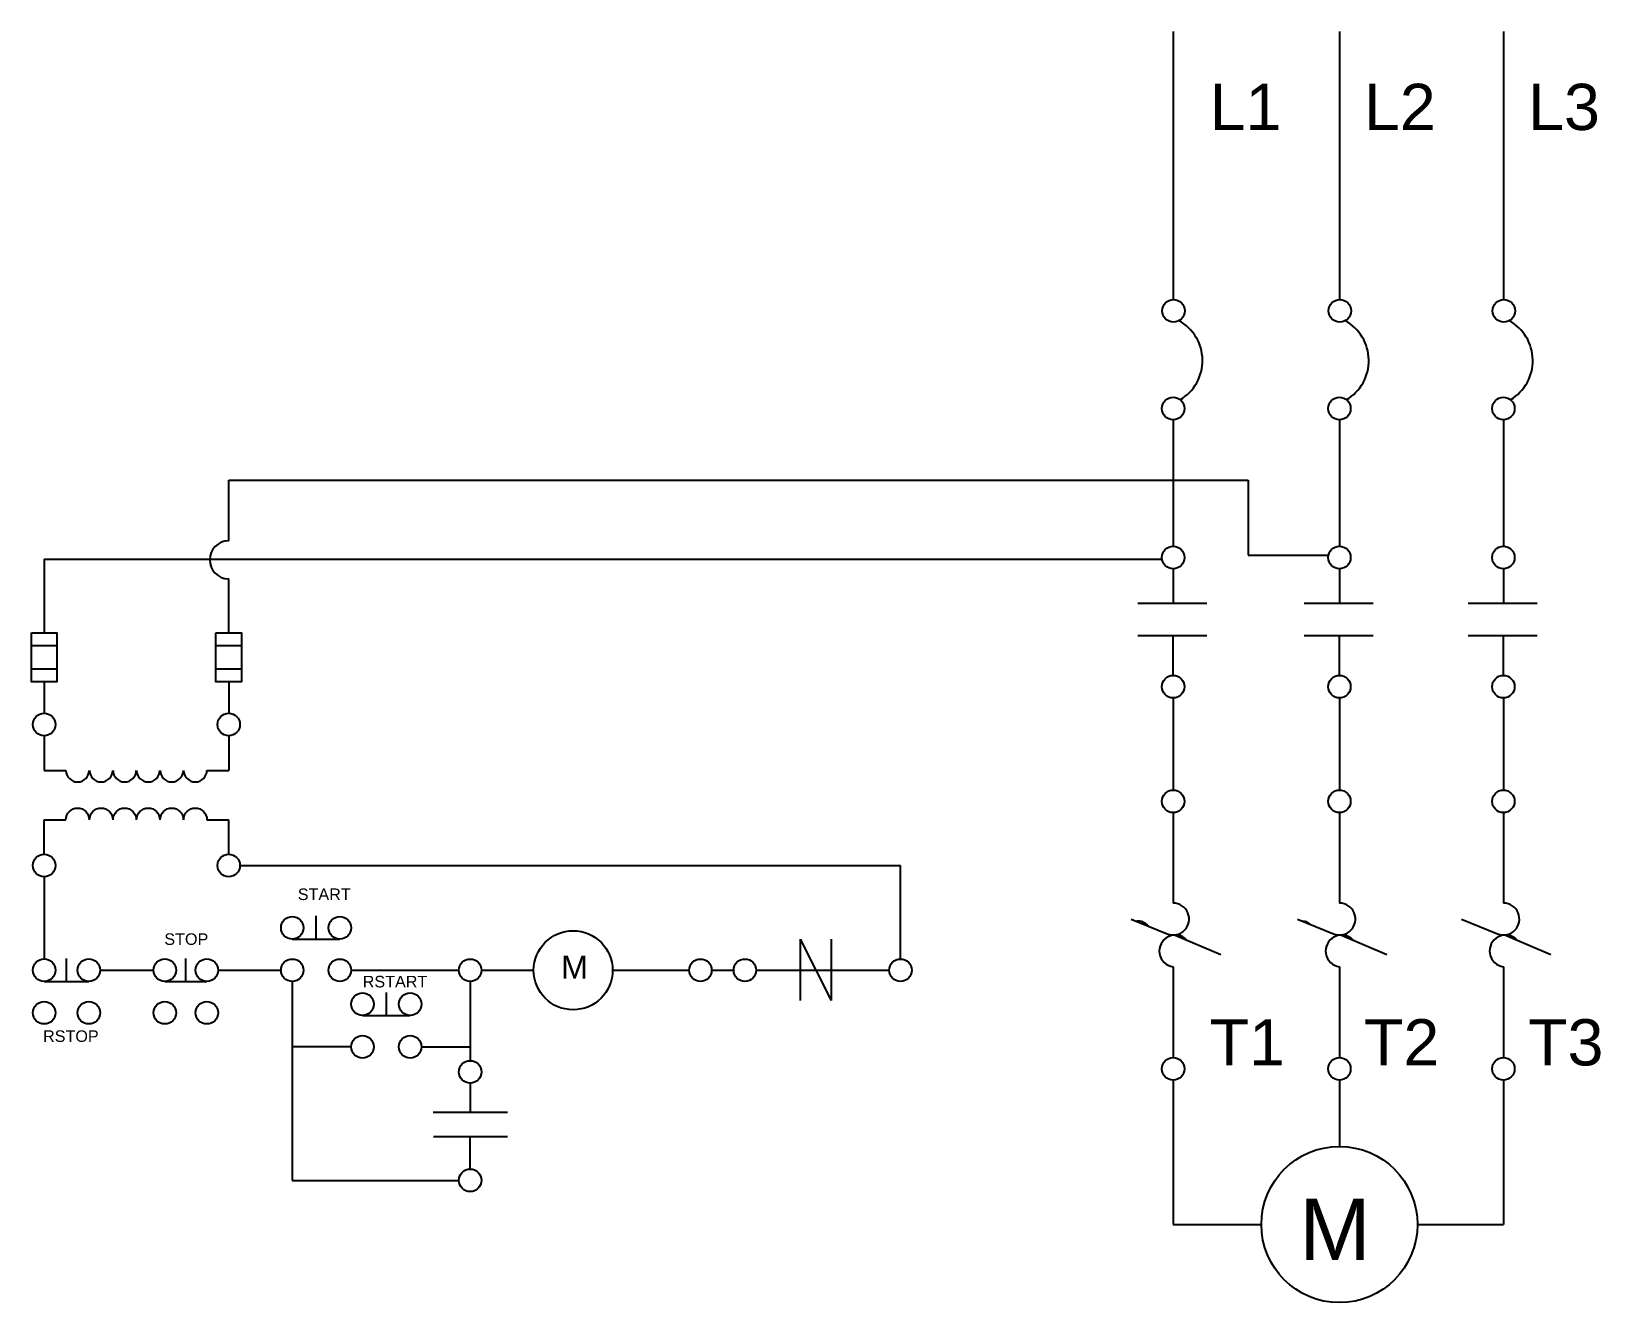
# Model space of a CAD drawing. Header units: millimetres. Extents: x 812 to 7602, y -1381 to 4116.
import ezdxf

# ---------------------------------------------------------------- set-up
doc = ezdxf.new("R2010")
doc.units = ezdxf.units.MM
doc.header["$LTSCALE"] = 100
doc.linetypes.add('HIDDEN', pattern=[9.525, 6.35, -3.175])
doc.styles.get("Standard").update_dxf_attribs({"font": 'arial.ttf'})

# ---------------------------------------------------------------- blocks, each defined once
blk = doc.blocks.new('*U2')
blk.add_arc((0, 25.2), 50.3, 180, 0)
blk = doc.blocks.new('*U3')
at = {"color": 0, "linetype": 'ByBlock', "lineweight": -2, "transparency": 16777216}
for p in [(0, 0), (101.9, 0), (203.7, 0), (305.6, 0), (407.5, 0), (509.3, 0)]:
    blk.add_blockref('*U2', p, dxfattribs=at)
blk = doc.blocks.new('*U4')
blk.add_arc((0, 25.2), 50.3, 180, 0)
blk = doc.blocks.new('*U6')
at = {"color": 0, "linetype": 'ByBlock', "lineweight": -2, "transparency": 16777216}
for p in [(0, 0), (101.9, 0), (203.7, 0), (305.6, 0), (407.5, 0), (509.3, 0)]:
    blk.add_blockref('*U4', p, dxfattribs=at)

msp = doc.modelspace()

# ---------------------------------------------------------------- linework, layer by layer
for p, q in [((5751.9, 4116.4), (5751.9, 2956.4)), ((6471.4, 4116.4), (6471.4, 2956.4)), ((7180.9, 4116.4), (7180.9, 2956.4)), ((5751.9, 2437.2), (5751.9, 1890.2)), ((6471.4, 2437.2), (6471.4, 1890.2)), ((7180.9, 2437.2), (7180.9, 1890.2)), ((1666, 1913.5), (1666, 2176)), ((1666, 2176), (6077.2, 2176)), ((6077.2, 2176), (6077.2, 1851)), ((867.6, 1833.7), (867.6, 1515.4)), ((867.6, 1833.7), (5703.8, 1833.7)), ((6077.2, 1851), (6423.6, 1851)), ((5751.9, 1792.7), (5751.9, 1644.1)), ((6471.4, 1792.7), (6471.4, 1644.1)), ((7180.9, 1792.7), (7180.9, 1644.1)), ((1666, 1515.4), (1666, 1749)), ((5599.4, 1644.1), (5898.6, 1644.1)), ((6318.9, 1644.1), (6618.1, 1644.1)), ((7028.4, 1644.1), (7327.6, 1644.1)), ((5599.4, 1503.6), (5898.6, 1503.6)), ((5751.9, 1331.5), (5751.9, 1503.6)), ((6318.9, 1503.6), (6618.1, 1503.6)), ((6471.4, 1331.5), (6471.4, 1503.6)), ((7028.4, 1503.6), (7327.6, 1503.6)), ((7180.9, 1331.5), (7180.9, 1503.6)), ((812.3, 1460.2), (922.8, 1460.2)), ((1610.8, 1460.2), (1721.3, 1460.2)), ((812.3, 1359.5), (922.8, 1359.5)), ((1610.8, 1359.5), (1721.3, 1359.5)), ((867.6, 1304.3), (867.6, 1167.8)), ((1666, 1304.3), (1666, 1167.8)), ((5751.9, 1234.1), (5751.9, 835.6)), ((6471.4, 1234.1), (6471.4, 835.6)), ((7180.9, 1234.1), (7180.9, 835.6)), ((867.6, 1070.4), (867.6, 921)), ((1666, 1070.4), (1666, 921)), ((867.6, 921), (961.8, 921)), ((1571.8, 921), (1666, 921)), ((867.6, 558.2), (867.6, 707.6)), ((867.6, 707.6), (961.8, 707.6)), ((1571.8, 707.6), (1666, 707.6)), ((1666, 558.2), (1666, 707.6)), ((5751.9, 738.2), (5751.9, 346.8)), ((6471.4, 738.2), (6471.4, 346.8)), ((7180.9, 738.2), (7180.9, 346.8)), ((1714.8, 509.4), (4572.3, 509.4)), ((4572.3, 105.1), (4572.3, 509.4)), ((867.6, 460.7), (867.6, 105.3)), ((2043.9, 191.5), (2043.9, 291.5)), ((5570.3, 277.9), (5726.5, 214.2)), ((6289.7, 277.9), (6446, 214.2)), ((6999.3, 277.9), (7155.5, 214.2)), ((5761.2, 208.5), (5958, 124.2)), ((6480.6, 208.5), (6677.4, 124.2)), ((7190.1, 208.5), (7386.9, 124.2)), ((1941.1, 191.5), (2146.8, 191.5)), ((4138.1, 190.8), (4138.1, -74.4)), ((4138.1, 190.8), (4272.6, -74.4)), ((4272.6, 190.8), (4272.6, -74.4)), ((964.3, 7.8), (964.3, 107.8)), ((1480.3, 7.8), (1480.3, 107.8)), ((5751.9, 71.4), (5751.9, -321.2)), ((6471.4, 71.4), (6471.4, -321.2)), ((7180.9, 71.4), (7180.9, -321.2)), ((867.6, 7.8), (1061.1, 7.8)), ((1109.8, 56.5), (1340.7, 56.5)), ((1389.4, 7.8), (1571.1, 7.8)), ((1619.9, 56.5), (1892.3, 56.4)), ((1941.1, 7.7), (1941.1, -852)), ((2195.6, 56.4), (2661.8, 56.4)), ((2710.5, 7.7), (2710.5, -334.6)), ((2759.2, 56.4), (2985.4, 56.4)), ((3327.2, 56.4), (3658.1, 56.4)), ((3755.6, 56.4), (3850.8, 56.4)), ((3948.3, 56.4), (4138.1, 56.4)), ((4138.1, 56.4), (4523.5, 56.4)), ((2348, -139.2), (2348, -39.2)), ((2245.1, -139.2), (2450.9, -139.2)), ((1938.2, -237.9), (1941.1, -237.9)), ((2196.4, -274.3), (1941.1, -274.3)), ((2499.6, -274.3), (2710.5, -274.3)), ((2710.5, -432), (2710.5, -557.7)), ((2550.5, -557.7), (2552.7, -557.7)), ((2552.7, -557.7), (2872.7, -557.7)), ((2552.7, -663), (2872.7, -663)), ((2710.5, -803.2), (2710.5, -663)), ((1941.1, -852), (2661.8, -852))]:
    msp.add_line(p, q)
at = {"linetype": 'HIDDEN'}
for p, q in [((5751.9, -418.7), (5751.9, -1043.1)), ((6471.4, -418.7), (6471.4, -705.5)), ((7180.9, -418.7), (7180.9, -1043.1)), ((5751.9, -1043.1), (6133.8, -1043.1)), ((6809, -1043.1), (7180.9, -1043.1))]:
    msp.add_line(p, q, dxfattribs=at)
for points in [[(812.3, 1515.4), (922.8, 1515.4), (922.8, 1304.3), (812.3, 1304.3)], [(1610.8, 1515.4), (1721.3, 1515.4), (1721.3, 1304.3), (1610.8, 1304.3)]]:
    msp.add_lwpolyline(points, close=True)
for centre, radius in [((5753.8, 2908.4), 48.7), ((6473.2, 2908.4), 48.7), ((7182.8, 2908.4), 48.7), ((5751.9, 2485.9), 48.7), ((6471.4, 2485.9), 48.7), ((7180.9, 2485.9), 48.7), ((5751.9, 1841.4), 48.7), ((6471.4, 1841.4), 48.7), ((7180.9, 1841.4), 48.7), ((5751.9, 1282.8), 48.7), ((6471.4, 1282.8), 48.7), ((7180.9, 1282.8), 48.7), ((867.6, 1119.1), 48.7), ((1666, 1119.1), 48.7), ((5751.9, 786.9), 48.7), ((6471.4, 786.9), 48.7), ((7180.9, 786.9), 48.7), ((867.6, 509.4), 48.7), ((1666, 509.4), 48.7), ((1941.1, 240.2), 48.7), ((2146.8, 240.2), 48.7), ((3156.3, 56.4), 170.9), ((867.6, 56.5), 48.7), ((1061.1, 56.5), 48.7), ((1389.4, 56.5), 48.7), ((1571.1, 56.5), 48.7), ((1941.1, 56.4), 48.7), ((2146.8, 56.4), 48.7), ((2710.5, 56.4), 48.7), ((3706.8, 56.4), 48.7), ((3899.6, 56.4), 48.7), ((4572.3, 56.4), 48.7), ((2245.1, -90.5), 48.7), ((2450.9, -90.5), 48.7), ((867.6, -127.2), 48.7), ((1061.1, -127.2), 48.7), ((1389.4, -127.2), 48.7), ((1571.1, -127.2), 48.7), ((2245.1, -274.3), 48.7), ((2450.9, -274.3), 48.7), ((2710.5, -383.3), 48.7), ((5751.9, -369.9), 48.7), ((6471.4, -369.9), 48.7), ((7180.9, -369.9), 48.7), ((6471.4, -1043.1), 337.6), ((2710.5, -852), 48.7)]:
    msp.add_circle(centre, radius)
for centre, radius, start, end in [((5682.5, 2692.9), 196.7, 300.64413, 61.31206), ((6401.9, 2692.9), 196.7, 300.64413, 61.31206), ((7111.5, 2692.9), 196.7, 300.64413, 61.31206), ((1666, 1831.3), 82.2, 90, 270), ((5752.5, 277.9), 68.8, 247.80233, 90.4728), ((6472, 277.9), 68.8, 247.80233, 90.4728), ((7181.5, 277.9), 68.8, 247.80233, 90.4728), ((5602.9, 220.1), 48.7, 35.65756, 99.9471), ((5761.2, 139.6), 68.8, 43.66344, 262.29608), ((6312.4, 220.1), 48.7, 45.27009, 90.33456), ((6480.6, 139.6), 68.8, 43.66344, 262.29608), ((7190.1, 139.6), 68.8, 43.66344, 262.29608)]:
    msp.add_arc(centre, radius, start, end)

# ---------------------------------------------------------------- block references
msp.add_blockref('*U3', (1012.1, 895.8))
at = {"xscale": -1, "rotation": 180}
msp.add_blockref('*U6', (1012.1, 732.7), dxfattribs=at)

# ---------------------------------------------------------------- texts
for s, height, p in [('START', 50, (1964.9, 360.1)), ('STOP', 50, (1387.5, 166.1)), ('RSTART', 50, (2245.9, -17.7)), ('RSTOP', 50, (862.9, -253.4)), ('M', 265.7, (6297.8, -1197))]:
    msp.add_text(s, height=height).set_placement(p)
at = {"attachment_point": 1}
for s, width, gutter_width, insert, char_height in [('L1', 345.016, 12.5, (5890, 3880), 2.5), ('L1', 325.3, 12.5, (5909.7, 3889.9), 200), ('L2', 325.3, 12.5, (6577.6, 3889.9), 200), ('L3', 325.3, 12.5, (7287.9, 3889.9), 200), ('M', 241.235, 1328.5, (3104.3, 120.2), 100), ('T1', 325.3, 12.5, (5909.7, -155.1), 200), ('T2', 325.3, 12.5, (6577.6, -155.1), 200), ('T3', 325.3, 12.5, (7287.9, -155.1), 200)]:
    msp.add_mtext_dynamic_manual_height_columns(s, width=width, gutter_width=gutter_width, heights=[0], dxfattribs=dict(at, insert=insert, char_height=char_height))

doc.saveas('drawing.dxf')
